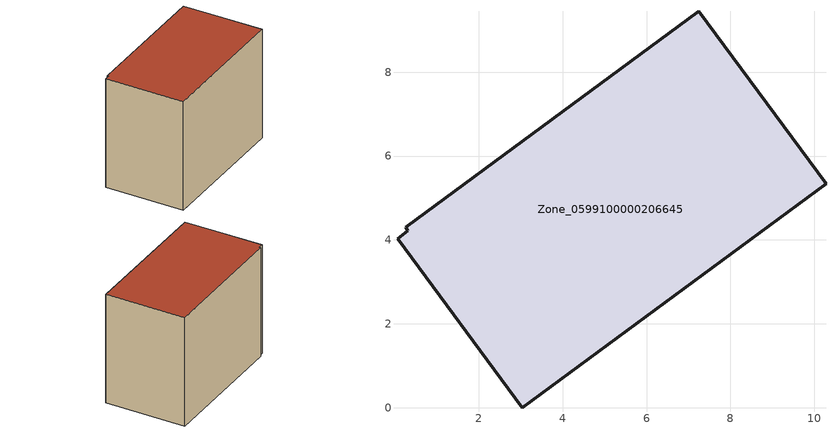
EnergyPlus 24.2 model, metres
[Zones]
Zone_0599100000206645
 floor ground (C_G): 0.06,4.03 0.31,4.21 0.25,4.3 7.24,9.45 10.28,5.34 3.04,0 z0
 wall outside (C_F): 10.28,5.34 7.24,9.45 0.25,4.3 0.31,4.21 0.06,4.03 3.04,0 10.28,5.34 z0:7.17
 roof outside (C_R): 0.31,4.21 0.06,4.03 3.04,0 10.28,5.34 7.24,9.45 0.25,4.3 z7.17
[BUILDING]
Pand.0599100000206645: North Axis=0; Terrain=City; Loads Convergence Tolerance Value=0.04; Temperature Convergence Tolerance Value=0.4; Solar Distribution=FullExterior; Maximum Number of Warmup Days=25; Minimum Number of Warmup Days=1
[Site:Location]
Rotterdam.The.Hague.AP_ZH_NLD Design_Conditions: Latitude=51.96; Longitude=4.45; Time Zone=1; Elevation=-4.5
[SITE:GROUNDTEMPERATURE:BUILDINGSURFACE]
18, 18, 18, 18, 18, 18, 18, 18, 18, 18, 18, 18
[MATERIAL] Thermal Absorptance=0.9; Solar Absorptance=0.7; Visible Absorptance=0.7
Name | Roughness | Thickness | Conductivity | Density | Specific Heat
G.TI.1975-1991 | MediumSmooth | 0.15 | 0.288461 | 540 | 1210
F.TI.1975-1991 | Rough | 0.3 | 0.230769 | 1920 | 840
R.TI.1975-1991 | MediumRough | 0.2 | 0.153846 | 1500 | 1000
[CONSTRUCTION]
C_G: G.TI.1975-1991
C_F: F.TI.1975-1991
C_R: R.TI.1975-1991
[ZONE]
Zone_0599100000206645: Type=1; Multiplier=1; Ceiling Height=Autocalculate; Volume=Autocalculate; Floor Area=autocalculate; Part of Total Floor Area=Yes
[ZONEINFILTRATION:DESIGNFLOWRATE]
Infil_Zone_0599100000206645: Zone or ZoneList or Space or SpaceList=Zone_0599100000206645; Schedule=AlwaysOn; Design Flow Rate Calculation Method=Flow/Area; Flow Rate per Floor Area=0.003; Constant Term Coefficient=1; Temperature Term Coefficient=0; Velocity Term Coefficient=0; Velocity Squared Term Coefficient=0
[HVACTEMPLATE:ZONE:IDEALLOADSAIRSYSTEM]
Zone_0599100000206645: Maximum Heating Supply Air Temperature=50; Minimum Cooling Supply Air Temperature=13; Maximum Heating Supply Air Humidity Ratio=0.0156; Minimum Cooling Supply Air Humidity Ratio=0.0077; Heating Limit=NoLimit; Cooling Limit=NoLimit; Dehumidification Control Type=ConstantSensibleHeatRatio; Cooling Sensible Heat Ratio=0.7; Dehumidification Setpoint=60; Humidification Control Type=None; Humidification Setpoint=30; Outdoor Air Method=None; Outdoor Air Flow Rate per Person=0.00944; Outdoor Air Flow Rate per Zone Floor Area=0; Outdoor Air Flow Rate per Zone=0; Demand Controlled Ventilation Type=None; Outdoor Air Economizer Type=NoEconomizer; Heat Recovery Type=None; Sensible Heat Recovery Effectiveness=0.7; Latent Heat Recovery Effectiveness=0.65
[ZONECONTROL:THERMOSTAT]
ThermostatControl_Zone_0599100000206645: Zone or ZoneList=Zone_0599100000206645; Control Type Schedule=DualSetpointControlType; Control 1=Thermostat_Zone_0599100000206645; Temperature Difference Between Cutout And Setpoint=0
[THERMOSTATSETPOINT:DUALSETPOINT]
Thermostat_Zone_0599100000206645: Heating Setpoint Temperature Schedule=HeatingSetpoint_Zone_0599100000206645; Cooling Setpoint Temperature Schedule=CoolingSetpoint_Zone_0599100000206645
[SCHEDULE:COMPACT]
HeatingSetpoint_Zone_0599100000206645: Through: 12/31, For: AllDays, Until: 24:00, 21
CoolingSetpoint_Zone_0599100000206645: Through: 12/31, For: AllDays, Until: 24:00, 24
DualSetpointControlType: Through: 12/31, For: AllDays, Until: 24:00, 4
AlwaysOn: Through: 12/31, For: AllDays, Until: 24:00, 1
